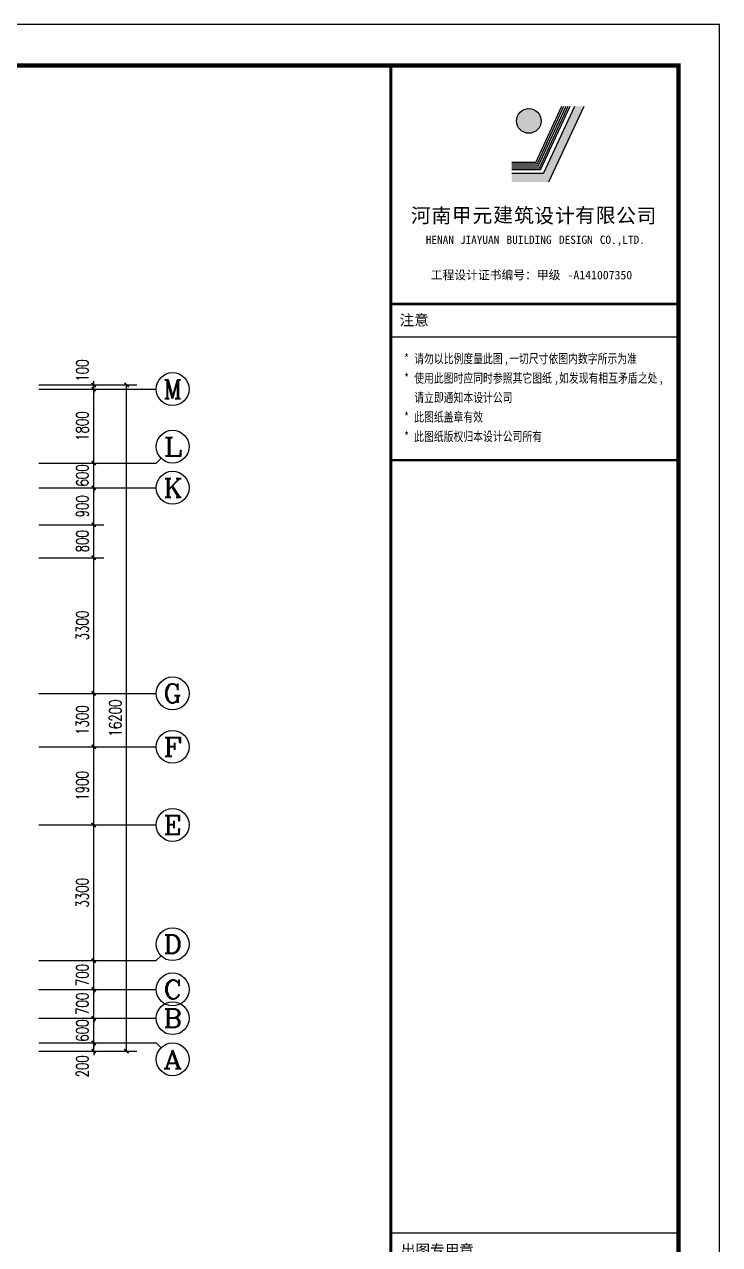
# Model space of a CAD drawing. Extents: x -993182 to -819982, y 169304 to 600104.
# Drawn here: x -925994 to -909082, y 327829 to 357504 of the extents above; entities that cross this region are included whole.
import ezdxf
from ezdxf.enums import TextEntityAlignment as Align

# ---------------------------------------------------------------- set-up
doc = ezdxf.new("R2010")
doc.units = 0
doc.header["$LTSCALE"] = 1000
doc.header["$MEASUREMENT"] = 0
for name, color, linetype in [('AXIS', 3, 'Continuous'), ('AXIS_TEXT', 7, 'Continuous'), ('PUB_TITLE', 146, 'Continuous'), ('面层', 215, 'Continuous')]:
    doc.layers.add(name, color=color, linetype=linetype)
doc.styles.add('300', font='', dxfattribs={"width": 0.75, "height": 300})
doc.styles.add('_TCH_AXIS', font='COMPLEX', dxfattribs={"bigfont": 'GBCBIG'})
doc.styles.add('_TCH_DIM_T3', font='SIMPLEX', dxfattribs={"width": 0.705882, "bigfont": 'GBCBIG'})
doc.styles.add('COMPLEX', font='COMPLEX')
doc.styles.add('THT', font='simhei.ttf')
doc.styles.get('300').set_extended_font_data('SimSun')
doc.dimstyles.new('_TCH_ARCH&&100', dxfattribs={"dimtxt": 297.5, "dimasz": 100, "dimexe": 250, "dimexo": 300, "dimgap": 126.25, "dimtad": 1, "dimdec": 0, "dimzin": 0, "dimdsep": 46, "dimtxsty": '_TCH_DIM_T3', "dimblk": 'ARCHTICK', "dimcen": 0.09, "dimclrt": 7, "dimazin": 2, "dimtfac": 1, "dimtdec": 0, "dimtix": 1, "dimtmove": 2, "dimatfit": 3, "dimfxl": 0, "dimtolj": 1, "dimtzin": 0, "dimarcsym": 0})

# ---------------------------------------------------------------- blocks, each defined once
blk = doc.blocks.new('_AXISO')
blk.add_circle((0, 0), 0.5)
at = {"layer": 'AXIS_TEXT', "style": 'COMPLEX', "width": 1.041667}
blk.add_attdef('A', text='', height=0.56, dxfattribs=at).set_placement((-0.25, -0.28), (0.25, -0.28), align=Align.FIT)
blk = doc.blocks.new('_ArchTick')
at = {"color": 0, "linetype": 'ByBlock', "const_width": 0.4}
blk.add_lwpolyline([(-0.5, -0.5), (0.5, 0.5)], dxfattribs=at)
blk = doc.blocks.new('*D732')
at = {"layer": 'AXIS', "color": 0, "lineweight": -2}
for p, q in [((-286801, -395585), (-284418, -395585)), ((-284668, -411785), (-284668, -395585)), ((-286801, -411785), (-284418, -411785))]:
    blk.add_line(p, q, dxfattribs=at)
at = {"layer": 'Defpoints', "color": 0}
for p in [(-287101, -395585), (-284668, -395585), (-287101, -411785)]:
    blk.add_point(p, dxfattribs=at)
at = {"layer": 'AXIS', "color": 0, "lineweight": -2, "xscale": 100, "yscale": 100, "zscale": 100}
for p, rotation in [((-284668, -395585), 90), ((-284668, -411785), 270)]:
    blk.add_blockref('_ArchTick', p, dxfattribs=dict(at, rotation=rotation))
at = {"layer": 'AXIS', "color": 7, "insert": (-284943, -403685), "char_height": 297.5, "attachment_point": 5, "rotation": 90, "style": '_TCH_DIM_T3'}
blk.add_mtext('\\A1;16200', dxfattribs=at)
blk = doc.blocks.new('*D733')
at = {"layer": 'AXIS', "color": 0, "lineweight": -2}
for p, q in [((-286801, -411585), (-285218, -411585)), ((-285468, -411585), (-285468, -411485)), ((-285468, -411785), (-285468, -411585)), ((-286801, -411785), (-285218, -411785)), ((-285468, -411785), (-285468, -411885))]:
    blk.add_line(p, q, dxfattribs=at)
at = {"layer": 'Defpoints', "color": 0}
for p in [(-287101, -411585), (-285468, -411585), (-287101, -411785)]:
    blk.add_point(p, dxfattribs=at)
at = {"layer": 'AXIS', "color": 0, "lineweight": -2, "xscale": 100, "yscale": 100, "zscale": 100}
for p, rotation in [((-285468, -411585), 270), ((-285468, -411785), 90)]:
    blk.add_blockref('_ArchTick', p, dxfattribs=dict(at, rotation=rotation))
at = {"layer": 'AXIS', "color": 7, "insert": (-285743, -412155), "char_height": 297.5, "attachment_point": 5, "rotation": 90, "style": '_TCH_DIM_T3'}
blk.add_mtext('\\A1;200', dxfattribs=at)
blk = doc.blocks.new('*D734')
at = {"layer": 'AXIS', "color": 0, "lineweight": -2}
for p, q in [((-286801, -410985), (-285218, -410985)), ((-285468, -410985), (-285468, -410885)), ((-285468, -411585), (-285468, -410985)), ((-286801, -411585), (-285218, -411585)), ((-285468, -411585), (-285468, -411685))]:
    blk.add_line(p, q, dxfattribs=at)
at = {"layer": 'Defpoints', "color": 0}
for p in [(-287101, -410985), (-285468, -410985), (-287101, -411585)]:
    blk.add_point(p, dxfattribs=at)
at = {"layer": 'AXIS', "color": 0, "lineweight": -2, "xscale": 100, "yscale": 100, "zscale": 100}
for p, rotation in [((-285468, -410985), 270), ((-285468, -411585), 90)]:
    blk.add_blockref('_ArchTick', p, dxfattribs=dict(at, rotation=rotation))
at = {"layer": 'AXIS', "color": 7, "insert": (-285743, -411285), "char_height": 297.5, "attachment_point": 5, "rotation": 90, "style": '_TCH_DIM_T3'}
blk.add_mtext('\\A1;600', dxfattribs=at)
blk = doc.blocks.new('*D735')
at = {"layer": 'AXIS', "color": 0, "lineweight": -2}
for p, q in [((-286801, -410285), (-285218, -410285)), ((-285468, -410285), (-285468, -410185)), ((-285468, -410985), (-285468, -410285)), ((-286801, -410985), (-285218, -410985)), ((-285468, -410985), (-285468, -411085))]:
    blk.add_line(p, q, dxfattribs=at)
at = {"layer": 'Defpoints', "color": 0}
for p in [(-287101, -410285), (-285468, -410285), (-287101, -410985)]:
    blk.add_point(p, dxfattribs=at)
at = {"layer": 'AXIS', "color": 0, "lineweight": -2, "xscale": 100, "yscale": 100, "zscale": 100}
for p, rotation in [((-285468, -410285), 270), ((-285468, -410985), 90)]:
    blk.add_blockref('_ArchTick', p, dxfattribs=dict(at, rotation=rotation))
at = {"layer": 'AXIS', "color": 7, "insert": (-285743, -410635), "char_height": 297.5, "attachment_point": 5, "rotation": 90, "style": '_TCH_DIM_T3'}
blk.add_mtext('\\A1;700', dxfattribs=at)
blk = doc.blocks.new('*D736')
at = {"layer": 'AXIS', "color": 0, "lineweight": -2}
for p, q in [((-285468, -409585), (-285468, -409485)), ((-286801, -409585), (-285218, -409585)), ((-285468, -410285), (-285468, -409585)), ((-286801, -410285), (-285218, -410285)), ((-285468, -410285), (-285468, -410385))]:
    blk.add_line(p, q, dxfattribs=at)
at = {"layer": 'Defpoints', "color": 0}
for p in [(-287101, -409585), (-285468, -409585), (-287101, -410285)]:
    blk.add_point(p, dxfattribs=at)
at = {"layer": 'AXIS', "color": 0, "lineweight": -2, "xscale": 100, "yscale": 100, "zscale": 100}
for p, rotation in [((-285468, -409585), 270), ((-285468, -410285), 90)]:
    blk.add_blockref('_ArchTick', p, dxfattribs=dict(at, rotation=rotation))
at = {"layer": 'AXIS', "color": 7, "insert": (-285743, -409935), "char_height": 297.5, "attachment_point": 5, "rotation": 90, "style": '_TCH_DIM_T3'}
blk.add_mtext('\\A1;700', dxfattribs=at)
blk = doc.blocks.new('*D737')
at = {"layer": 'AXIS', "color": 0, "lineweight": -2}
for p, q in [((-286801, -406285), (-285218, -406285)), ((-285468, -409585), (-285468, -406285)), ((-286801, -409585), (-285218, -409585))]:
    blk.add_line(p, q, dxfattribs=at)
at = {"layer": 'Defpoints', "color": 0}
for p in [(-287101, -406285), (-285468, -406285), (-287101, -409585)]:
    blk.add_point(p, dxfattribs=at)
at = {"layer": 'AXIS', "color": 0, "lineweight": -2, "xscale": 100, "yscale": 100, "zscale": 100}
for p, rotation in [((-285468, -406285), 90), ((-285468, -409585), 270)]:
    blk.add_blockref('_ArchTick', p, dxfattribs=dict(at, rotation=rotation))
at = {"layer": 'AXIS', "color": 7, "insert": (-285743, -407935), "char_height": 297.5, "attachment_point": 5, "rotation": 90, "style": '_TCH_DIM_T3'}
blk.add_mtext('\\A1;3300', dxfattribs=at)
blk = doc.blocks.new('*D738')
at = {"layer": 'AXIS', "color": 0, "lineweight": -2}
for p, q in [((-286801, -404385), (-285218, -404385)), ((-285468, -406285), (-285468, -404385)), ((-286801, -406285), (-285218, -406285))]:
    blk.add_line(p, q, dxfattribs=at)
at = {"layer": 'Defpoints', "color": 0}
for p in [(-287101, -404385), (-285468, -404385), (-287101, -406285)]:
    blk.add_point(p, dxfattribs=at)
at = {"layer": 'AXIS', "color": 0, "lineweight": -2, "xscale": 100, "yscale": 100, "zscale": 100}
for p, rotation in [((-285468, -404385), 90), ((-285468, -406285), 270)]:
    blk.add_blockref('_ArchTick', p, dxfattribs=dict(at, rotation=rotation))
at = {"layer": 'AXIS', "color": 7, "insert": (-285743, -405335), "char_height": 297.5, "attachment_point": 5, "rotation": 90, "style": '_TCH_DIM_T3'}
blk.add_mtext('\\A1;1900', dxfattribs=at)
blk = doc.blocks.new('*D739')
at = {"layer": 'AXIS', "color": 0, "lineweight": -2}
for p, q in [((-286801, -403085), (-285218, -403085)), ((-285468, -404385), (-285468, -403085)), ((-286801, -404385), (-285218, -404385))]:
    blk.add_line(p, q, dxfattribs=at)
at = {"layer": 'Defpoints', "color": 0}
for p in [(-287101, -403085), (-285468, -403085), (-287101, -404385)]:
    blk.add_point(p, dxfattribs=at)
at = {"layer": 'AXIS', "color": 0, "lineweight": -2, "xscale": 100, "yscale": 100, "zscale": 100}
for p, rotation in [((-285468, -403085), 90), ((-285468, -404385), 270)]:
    blk.add_blockref('_ArchTick', p, dxfattribs=dict(at, rotation=rotation))
at = {"layer": 'AXIS', "color": 7, "insert": (-285743, -403735), "char_height": 297.5, "attachment_point": 5, "rotation": 90, "style": '_TCH_DIM_T3'}
blk.add_mtext('\\A1;1300', dxfattribs=at)
blk = doc.blocks.new('*D740')
at = {"layer": 'AXIS', "color": 0, "lineweight": -2}
for p, q in [((-286801, -399785), (-285218, -399785)), ((-285468, -403085), (-285468, -399785)), ((-286801, -403085), (-285218, -403085))]:
    blk.add_line(p, q, dxfattribs=at)
at = {"layer": 'Defpoints', "color": 0}
for p in [(-287101, -399785), (-285468, -399785), (-287101, -403085)]:
    blk.add_point(p, dxfattribs=at)
at = {"layer": 'AXIS', "color": 0, "lineweight": -2, "xscale": 100, "yscale": 100, "zscale": 100}
for p, rotation in [((-285468, -399785), 90), ((-285468, -403085), 270)]:
    blk.add_blockref('_ArchTick', p, dxfattribs=dict(at, rotation=rotation))
at = {"layer": 'AXIS', "color": 7, "insert": (-285743, -401435), "char_height": 297.5, "attachment_point": 5, "rotation": 90, "style": '_TCH_DIM_T3'}
blk.add_mtext('\\A1;3300', dxfattribs=at)
blk = doc.blocks.new('*D741')
at = {"layer": 'AXIS', "color": 0, "lineweight": -2}
for p, q in [((-286801, -398985), (-285218, -398985)), ((-285468, -399785), (-285468, -398985)), ((-286801, -399785), (-285218, -399785))]:
    blk.add_line(p, q, dxfattribs=at)
at = {"layer": 'Defpoints', "color": 0}
for p in [(-287101, -398985), (-285468, -398985), (-287101, -399785)]:
    blk.add_point(p, dxfattribs=at)
at = {"layer": 'AXIS', "color": 0, "lineweight": -2, "xscale": 100, "yscale": 100, "zscale": 100}
for p, rotation in [((-285468, -398985), 90), ((-285468, -399785), 270)]:
    blk.add_blockref('_ArchTick', p, dxfattribs=dict(at, rotation=rotation))
at = {"layer": 'AXIS', "color": 7, "insert": (-285743, -399385), "char_height": 297.5, "attachment_point": 5, "rotation": 90, "style": '_TCH_DIM_T3'}
blk.add_mtext('\\A1;800', dxfattribs=at)
blk = doc.blocks.new('*D742')
at = {"layer": 'AXIS', "color": 0, "lineweight": -2}
for p, q in [((-286801, -398085), (-285218, -398085)), ((-285468, -398985), (-285468, -398085)), ((-286801, -398985), (-285218, -398985))]:
    blk.add_line(p, q, dxfattribs=at)
at = {"layer": 'Defpoints', "color": 0}
for p in [(-287101, -398085), (-285468, -398085), (-287101, -398985)]:
    blk.add_point(p, dxfattribs=at)
at = {"layer": 'AXIS', "color": 0, "lineweight": -2, "xscale": 100, "yscale": 100, "zscale": 100}
for p, rotation in [((-285468, -398085), 90), ((-285468, -398985), 270)]:
    blk.add_blockref('_ArchTick', p, dxfattribs=dict(at, rotation=rotation))
at = {"layer": 'AXIS', "color": 7, "insert": (-285743, -398535), "char_height": 297.5, "attachment_point": 5, "rotation": 90, "style": '_TCH_DIM_T3'}
blk.add_mtext('\\A1;900', dxfattribs=at)
blk = doc.blocks.new('*D743')
at = {"layer": 'AXIS', "color": 0, "lineweight": -2}
for p, q in [((-286801, -397485), (-285218, -397485)), ((-285468, -397485), (-285468, -397385)), ((-285468, -398085), (-285468, -397485)), ((-286801, -398085), (-285218, -398085)), ((-285468, -398085), (-285468, -398185))]:
    blk.add_line(p, q, dxfattribs=at)
at = {"layer": 'Defpoints', "color": 0}
for p in [(-287101, -397485), (-285468, -397485), (-287101, -398085)]:
    blk.add_point(p, dxfattribs=at)
at = {"layer": 'AXIS', "color": 0, "lineweight": -2, "xscale": 100, "yscale": 100, "zscale": 100}
for p, rotation in [((-285468, -397485), 270), ((-285468, -398085), 90)]:
    blk.add_blockref('_ArchTick', p, dxfattribs=dict(at, rotation=rotation))
at = {"layer": 'AXIS', "color": 7, "insert": (-285743, -397785), "char_height": 297.5, "attachment_point": 5, "rotation": 90, "style": '_TCH_DIM_T3'}
blk.add_mtext('\\A1;600', dxfattribs=at)
blk = doc.blocks.new('*D744')
at = {"layer": 'AXIS', "color": 0, "lineweight": -2}
for p, q in [((-286801, -395685), (-285218, -395685)), ((-285468, -397485), (-285468, -395685)), ((-286801, -397485), (-285218, -397485))]:
    blk.add_line(p, q, dxfattribs=at)
at = {"layer": 'Defpoints', "color": 0}
for p in [(-287101, -395685), (-285468, -395685), (-287101, -397485)]:
    blk.add_point(p, dxfattribs=at)
at = {"layer": 'AXIS', "color": 0, "lineweight": -2, "xscale": 100, "yscale": 100, "zscale": 100}
for p, rotation in [((-285468, -395685), 90), ((-285468, -397485), 270)]:
    blk.add_blockref('_ArchTick', p, dxfattribs=dict(at, rotation=rotation))
at = {"layer": 'AXIS', "color": 7, "insert": (-285743, -396585), "char_height": 297.5, "attachment_point": 5, "rotation": 90, "style": '_TCH_DIM_T3'}
blk.add_mtext('\\A1;1800', dxfattribs=at)
blk = doc.blocks.new('*D745')
at = {"layer": 'AXIS', "color": 0, "lineweight": -2}
for p, q in [((-285468, -395585), (-285468, -395485)), ((-286801, -395585), (-285218, -395585)), ((-286801, -395685), (-285218, -395685)), ((-285468, -395685), (-285468, -395585)), ((-285468, -395685), (-285468, -395785))]:
    blk.add_line(p, q, dxfattribs=at)
at = {"layer": 'Defpoints', "color": 0}
for p in [(-287101, -395585), (-287101, -395685), (-285468, -395585)]:
    blk.add_point(p, dxfattribs=at)
at = {"layer": 'AXIS', "color": 0, "lineweight": -2, "xscale": 100, "yscale": 100, "zscale": 100}
for p, rotation in [((-285468, -395585), 270), ((-285468, -395685), 90)]:
    blk.add_blockref('_ArchTick', p, dxfattribs=dict(at, rotation=rotation))
at = {"layer": 'AXIS', "color": 7, "insert": (-285743, -395235), "char_height": 297.5, "attachment_point": 5, "rotation": 90, "style": '_TCH_DIM_T3'}
blk.add_mtext('\\A1;100', dxfattribs=at)
blk = doc.blocks.new('A$C61A6557E')
at = {"layer": 'PUB_TITLE'}
blk.add_hatch(color=256, dxfattribs=at).paths.add_polyline_path([(4727, 56407), (4502, 56407), (3742, 54772), (2969, 54772), (2969, 54568), (3872, 54568)])
h = blk.add_hatch(color=256, dxfattribs=at)
edge = h.paths.add_edge_path()
edge.add_ellipse((3384, 56052), major_axis=(-212, 212), ratio=1, start_angle=0, end_angle=360)
for p, q in [((3554, 55043), (4189, 56407)), ((3583, 54997), (4239, 56407)), ((3612, 54951), (4290, 56407)), ((3641, 54905), (4341, 56407)), ((3671, 54859), (4391, 56407)), ((3742, 54772), (4502, 56407)), ((3872, 54568), (4727, 56407)), ((3554, 55043), (2969, 55043)), ((3583, 54997), (2969, 54997)), ((3612, 54951), (2969, 54951)), ((3641, 54905), (2969, 54905)), ((3671, 54859), (2969, 54859)), ((3742, 54772), (2969, 54772)), ((41, 51600), (7025, 51600)), ((7052, 51600), (41, 51600)), ((41, 51600), (7052, 51600)), ((57, 51600), (7068, 51600)), ((41, 50800), (7052, 50800)), ((41, 50800), (7052, 50800)), ((25, 47800), (7025, 47800)), ((7025, 29000), (14, 29000))]:
    blk.add_line(p, q, dxfattribs=at)
at = {"layer": 'PUB_TITLE', "const_width": 75}
blk.add_lwpolyline([(25, 0), (7025, 0), (7025, 57400), (25, 57400)], close=True, dxfattribs=at)
at = {"layer": 'PUB_TITLE'}
for points, const_width in [([(25, 0), (25, 57400)], 75), ([(25, 57400), (25, 50733)], 60), ([(25, 0), (25, 57400)], 40), ([(7052, 51600), (41, 51600)], 60), ([(25, 50733), (25, 0)], 60), ([(41, 47800), (7052, 47800)], 56.5), ([(41, 47800), (7052, 47800)], 56.5)]:
    blk.add_lwpolyline(points, dxfattribs=dict(at, const_width=const_width))
blk.add_lwpolyline([(25, 57400), (7025, 57400), (7025, 51600), (25, 51600)], close=True, dxfattribs=at)
blk.add_ellipse((3384, 56052), major_axis=(-212, 212), ratio=1, start_param=3.926991, end_param=10.210176, dxfattribs=at)
at = {"layer": 'PUB_TITLE', "style": 'THT'}
for s, height, p in [('河', 352, (515, 53577)), ('南', 352, (1017, 53574)), ('甲', 352, (1511, 53582)), ('元', 352, (2014, 53580)), ('建', 352, (2518, 53590)), ('筑', 352, (3026, 53580)), ('设', 352, (3515, 53570)), ('计', 352, (4024, 53575)), ('有', 352, (4511, 53585)), ('限', 352, (5012, 53581)), ('公', 352, (5509, 53576)), ('司', 352, (6006, 53569)), ('HENAN', 201.1, (878, 53062)), ('JIAYUAN', 201.1, (1708, 53062)), ('BUILDING', 201.1, (2842, 53062)), ('DESIGN', 201.1, (4118, 53062)), ('CO.,LTD.', 201.1, (5111, 53062)), ('工程设计证书编号：甲级', 210.3, (998, 52199)), ('-A141007350', 210.3, (4325, 52199)), ('注意', 260, (241, 51078))]:
    blk.add_text(s, height=height, dxfattribs=at).set_placement(p)
at = {"layer": 'PUB_TITLE', "style": '300', "width": 0.75}
for s, height, p in [('*', 228, (352, 50158)), ('请勿以比例度量此图', 227.8, (595, 50158)), (',', 228, (2782, 50158)), ('一切尺寸依图内数字所示为准', 227.85, (2904, 50158)), ('*', 228, (352, 49685)), ('使用此图时应同时参照其它图纸', 227.85, (595, 49685)), ('如发现有相互矛盾之处', 227.8, (4119, 49685)), (',', 228, (3998, 49685)), (',', 228, (6549, 49685)), ('请立即通知本设计公司', 227.8, (595, 49212)), ('*', 228, (352, 48739)), ('此图纸盖章有效', 227.8, (595, 48739)), ('*', 228, (352, 48266)), ('此图纸版权归本设计公司所有', 227.85, (595, 48266))]:
    blk.add_text(s, height=height, dxfattribs=at).set_placement(p)
at = {"layer": 'PUB_TITLE', "style": 'THT'}
blk.add_text('出图专用章', height=260, dxfattribs=at).set_placement((1160, 28600), align=Align.MIDDLE)
blk = doc.blocks.new('5#、7#楼参照')
at = {"layer": 'AXIS'}
for p, q in [((-286453.7, -395684.6), (-283948.1, -395684.6)), ((-286453.7, -397484.6), (-283948.1, -397484.6)), ((-283830.9, -397367.4), (-283948.1, -397484.6)), ((-286453.7, -398084.6), (-283948.1, -398084.6)), ((-286453.7, -403084.6), (-283948.1, -403084.6)), ((-286453.7, -404384.6), (-283948.1, -404384.6)), ((-286453.7, -406284.6), (-283948.1, -406284.6)), ((-283830.9, -409467.4), (-283948.1, -409584.6)), ((-286453.7, -409584.6), (-283948.1, -409584.6)), ((-286453.7, -410284.6), (-283948.1, -410284.6)), ((-286453.7, -410984.6), (-283948.1, -410984.6)), ((-286453.7, -411584.6), (-283948.1, -411584.6)), ((-283830.9, -411701.7), (-283948.1, -411584.6))]:
    blk.add_line(p, q, dxfattribs=at)
at = {"layer": 'PUB_TITLE'}
blk.add_lwpolyline([(-354342.7, -446215.5), (-270242.7, -446215.5), (-270242.7, -386815.5), (-354342.7, -386815.5)], close=True, dxfattribs=at)
at = {"layer": 'PUB_TITLE', "const_width": 100}
blk.add_lwpolyline([(-351842.7, -445215.5), (-271242.7, -445215.5), (-271242.7, -387815.5), (-351842.7, -387815.5)], close=True, dxfattribs=at)
at = {"layer": 'AXIS'}
ref = blk.add_blockref('_AXISO', (-283548.1, -395684.6), dxfattribs=dict(at, xscale=800, yscale=800, zscale=800))
ref.add_attrib('A', 'M', dxfattribs={"layer": 'AXIS_TEXT', "height": 452.5, "style": '_TCH_AXIS'}).set_placement((-283774.3, -395910.8), (-283321.8, -395910.8), align=Align.FIT)
ref = blk.add_blockref('_AXISO', (-283548.1, -397084.6), dxfattribs=dict(at, xscale=800, yscale=800, zscale=800))
ref.add_attrib('A', 'L', dxfattribs={"layer": 'AXIS_TEXT', "height": 452.5, "style": '_TCH_AXIS', "width": 1.4}).set_placement((-283774.3, -397310.8), (-283321.8, -397310.8), align=Align.FIT)
ref = blk.add_blockref('_AXISO', (-283548.1, -398084.6), dxfattribs=dict(at, xscale=800, yscale=800, zscale=800))
ref.add_attrib('A', 'K', dxfattribs={"layer": 'AXIS_TEXT', "height": 452.5, "style": '_TCH_AXIS', "width": 1.105263}).set_placement((-283774.3, -398310.8), (-283321.8, -398310.8), align=Align.FIT)
ref = blk.add_blockref('_AXISO', (-283548.1, -403084.6), dxfattribs=dict(at, xscale=800, yscale=800, zscale=800))
ref.add_attrib('A', 'G', dxfattribs={"layer": 'AXIS_TEXT', "height": 452.5, "style": '_TCH_AXIS', "width": 1.166667}).set_placement((-283774.3, -403310.8), (-283321.8, -403310.8), align=Align.FIT)
ref = blk.add_blockref('_AXISO', (-283548.1, -404384.6), dxfattribs=dict(at, xscale=800, yscale=800, zscale=800))
ref.add_attrib('A', 'F', dxfattribs={"layer": 'AXIS_TEXT', "height": 452.5, "style": '_TCH_AXIS', "width": 1.3125}).set_placement((-283774.3, -404610.8), (-283321.8, -404610.8), align=Align.FIT)
ref = blk.add_blockref('_AXISO', (-283548.1, -406284.6), dxfattribs=dict(at, xscale=800, yscale=800, zscale=800))
ref.add_attrib('A', 'E', dxfattribs={"layer": 'AXIS_TEXT', "height": 452.5, "style": '_TCH_AXIS', "width": 1.3125}).set_placement((-283774.3, -406510.8), (-283321.8, -406510.8), align=Align.FIT)
ref = blk.add_blockref('_AXISO', (-283548.1, -409184.6), dxfattribs=dict(at, xscale=800, yscale=800, zscale=800))
ref.add_attrib('A', 'D', dxfattribs={"layer": 'AXIS_TEXT', "height": 452.5, "style": '_TCH_AXIS', "width": 1.235294}).set_placement((-283774.3, -409410.8), (-283321.8, -409410.8), align=Align.FIT)
ref = blk.add_blockref('_AXISO', (-283548.1, -410284.6), dxfattribs=dict(at, xscale=800, yscale=800, zscale=800))
ref.add_attrib('A', 'C', dxfattribs={"layer": 'AXIS_TEXT', "height": 452.5, "style": '_TCH_AXIS', "width": 1.4}).set_placement((-283774.3, -410510.8), (-283321.8, -410510.8), align=Align.FIT)
ref = blk.add_blockref('_AXISO', (-283548.1, -410984.6), dxfattribs=dict(at, xscale=800, yscale=800, zscale=800))
ref.add_attrib('A', 'B', dxfattribs={"layer": 'AXIS_TEXT', "height": 452.5, "style": '_TCH_AXIS', "width": 1.235294}).set_placement((-283774.3, -411210.8), (-283321.8, -411210.8), align=Align.FIT)
ref = blk.add_blockref('_AXISO', (-283548.1, -411984.6), dxfattribs=dict(at, xscale=800, yscale=800, zscale=800))
ref.add_attrib('A', 'A', dxfattribs={"layer": 'AXIS_TEXT', "height": 452.5, "style": '_TCH_AXIS', "width": 1.166667}).set_placement((-283774.3, -412210.8), (-283321.8, -412210.8), align=Align.FIT)
for base, p1, p2, picture, middle in [((-285468.1, -395584.6), (-287101, -395684.6), (-287101, -395584.6), '*D745', (-285743.1, -395234.6)), ((-285468.1, -411584.6), (-287101, -411784.6), (-287101, -411584.6), '*D733', (-285743.1, -412154.6))]:
    dim = blk.add_linear_dim(base=base, p1=p1, p2=p2, angle=90, dimstyle='_TCH_ARCH&&100', dxfattribs=at)
    dim.commit()
    dim.dimension.update_dxf_attribs({"geometry": picture, "text_midpoint": middle, "dimtype": 129})
for p1, p2, distance, picture, middle in [((-287101, -411784.6), (-287101, -395584.6), -2432.9, '*D732', (-284943.1, -403684.6)), ((-287101, -397484.6), (-287101, -395684.6), -1632.9, '*D744', (-285743.1, -396584.6)), ((-287101, -398084.6), (-287101, -397484.6), -1632.9, '*D743', (-285743.1, -397784.6)), ((-287101, -398984.6), (-287101, -398084.6), -1632.9, '*D742', (-285743.1, -398534.6)), ((-287101, -399784.6), (-287101, -398984.6), -1632.9, '*D741', (-285743.1, -399384.6)), ((-287101, -403084.6), (-287101, -399784.6), -1632.9, '*D740', (-285743.1, -401434.6)), ((-287101, -404384.6), (-287101, -403084.6), -1632.9, '*D739', (-285743.1, -403734.6)), ((-287101, -406284.6), (-287101, -404384.6), -1632.9, '*D738', (-285743.1, -405334.6)), ((-287101, -409584.6), (-287101, -406284.6), -1632.9, '*D737', (-285743.1, -407934.6)), ((-287101, -410284.6), (-287101, -409584.6), -1632.9, '*D736', (-285743.1, -409934.6)), ((-287101, -410984.6), (-287101, -410284.6), -1632.9, '*D735', (-285743.1, -410634.6)), ((-287101, -411584.6), (-287101, -410984.6), -1632.9, '*D734', (-285743.1, -411284.6))]:
    dim = blk.add_aligned_dim(p1=p1, p2=p2, distance=distance, dimstyle='_TCH_ARCH&&100', dxfattribs=at)
    dim.commit()
    dim.dimension.update_dxf_attribs({"geometry": picture, "text_midpoint": middle})

msp = doc.modelspace()

# ---------------------------------------------------------------- block references
msp.add_blockref('A$C61A6557E', (-917107, 299104))
at = {"layer": '面层'}
msp.add_blockref('5#、7#楼参照', (-638840, 744319), dxfattribs=at)

doc.saveas('drawing.dxf')
